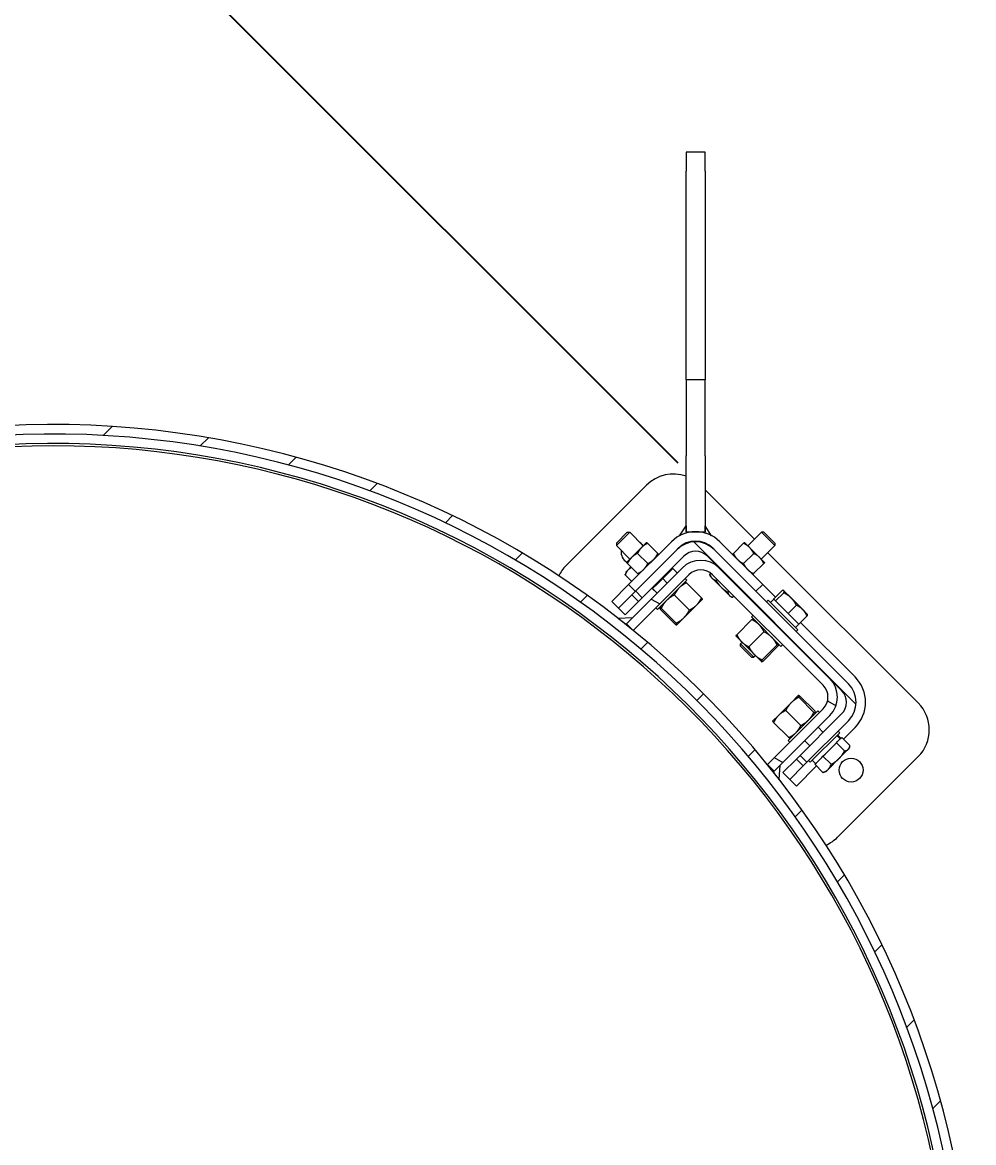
# Model space of a CAD drawing. Header units: inches. Extents: x 20 to 536, y 8 to 344.
# Drawn here: x 270.09 to 295.16, y 245.1 to 274.63 of the extents above; entities that cross this region are included whole.
import ezdxf

# ---------------------------------------------------------------- set-up
doc = ezdxf.new("R2010")
doc.units = ezdxf.units.IN
doc.header["$LTSCALE"] = 16
doc.header["$MEASUREMENT"] = 0
for name, color, linetype, lineweight in [('Dimension (ANSI)', 7, 'Continuous', 25), ('Hatch', 7, 'Continuous', 18), ('Visible', 7, 'Continuous', 18)]:
    doc.layers.add(name, color=color, linetype=linetype, lineweight=lineweight)
doc.styles.add('MEMCOR Medium', font='arial.ttf')
doc.dimstyles.new('Default (ANSI)', dxfattribs={"dimscale": 16, "dimtxt": 0.15, "dimasz": 0.098425, "dimexe": 0.125, "dimexo": 0.0625, "dimgap": 0.031496, "dimtad": 0, "dimtih": 1, "dimtoh": 1, "dimdec": 4, "dimrnd": 1e-08, "dimzin": 3, "dimdsep": 46, "dimlunit": 5, "dimtxsty": 'MEMCOR Medium', "dimcen": 0.09, "dimdle": 0.393701, "dimclrd": 256, "dimclre": 256, "dimclrt": 256, "dimadec": 0, "dimazin": 1, "dimtfac": 0.8, "dimtofl": 0, "dimtmove": 0, "dimatfit": 3, "dimfxl": 1, "dimfrac": 1, "dimtolj": 1, "dimtzin": 4, "dimlwd": -1, "dimlwe": -1, "dimarcsym": 0})

# ---------------------------------------------------------------- blocks, each defined once
blk = doc.blocks.new('*D29')
at = {"layer": 'Defpoints', "color": 0, "transparency": 16777216}
for p in [(288.082, 262.301), (219.33, 251.64), (248.104, 222.866)]:
    blk.add_point(p, dxfattribs=at)
at = {"layer": 'Dimension (ANSI)', "transparency": 16777216}
for p, q in [((287.375, 263.008), (257.622, 292.761)), ((257.922, 290.233), (243.693, 276.004)), ((220.443, 252.754), (234.672, 266.983)), ((247.397, 223.573), (217.915, 253.055))]:
    blk.add_line(p, q, dxfattribs=at)
for points in [[(257.737, 290.419), (258.108, 290.047), (259.036, 291.347)], [(220.258, 252.939), (220.629, 252.568), (219.33, 251.64)]]:
    blk.add_solid(points, dxfattribs=at)
at = {"layer": 'Dimension (ANSI)', "transparency": 16777216, "char_height": 2.4, "attachment_point": 5, "style": 'MEMCOR Medium'}
for s, insert in [('\\A1; 56{\\H0.8x;\\S1#8;} in', (239.183, 273.962)), ('\\A1;[1426.3 mm]', (239.183, 269.451))]:
    blk.add_mtext(s, dxfattribs=dict(at, insert=insert))

msp = doc.modelspace()

# ---------------------------------------------------------------- hatches: boundary and pattern name
at = {"layer": 'Hatch'}
h = msp.add_hatch(dxfattribs=at)
h.set_pattern_fill('ANSI31', color=256, scale=16, style=0)
edge = h.paths.add_edge_path()
edge.add_spline(control_points=[(295.089787, 239.776114), (295.058151, 239.744394), (295.026422, 239.712766), (294.96284, 239.649761), (294.930988, 239.618384), (294.899043, 239.587101)], knot_values=[-0.682075875, -0.682075875, -0.682075875, -0.682075875, -0.340702201, -0.340702201, 0, 0, 0, 0], degree=3, periodic=0)
edge.add_ellipse((270.90008, 239.776117), major_axis=(-0.189016, -23.998963), ratio=1, start_angle=19.9222048, end_angle=90, ccw=False)
edge.add_line((278.899877, 217.148938), (278.899877, 216.883944))
edge.add_ellipse((270.90008, 239.776117), major_axis=(22.892172, 7.999797), ratio=1, start_angle=270, end_angle=270.6114045)
edge.add_ellipse((270.90008, 239.776117), major_axis=(22.805504, 8.243619), ratio=1, start_angle=270, end_angle=288.0241104)
edge.add_ellipse((270.90008, 239.776117), major_axis=(19.135639, 14.89549), ratio=1, start_angle=270, end_angle=270.5906879)
edge.add_ellipse((270.90008, 239.776117), major_axis=(18.98106, 15.091973), ratio=1, start_angle=270, end_angle=283.0230921)
edge.add_ellipse((270.90008, 239.776117), major_axis=(15.091973, 18.98106), ratio=1, start_angle=270, end_angle=270.5906879)
edge.add_ellipse((270.90008, 239.776117), major_axis=(14.89549, 19.135639), ratio=1, start_angle=270, end_angle=307.8977611)
edge.add_line((295.149787, 239.776114), (295.089787, 239.776114))
edge = h.paths.add_edge_path()
edge.add_spline(control_points=[(294.899043, 239.965132), (294.930988, 239.933849), (294.96284, 239.902472), (295.026422, 239.839467), (295.058151, 239.807839), (295.089787, 239.776119)], knot_values=[-0.682075897, -0.682075897, -0.682075897, -0.682075897, -0.341373686, -0.341373686, 0, 0, 0, 0], degree=3, periodic=0)
edge.add_line((295.089787, 239.776119), (295.149787, 239.776119))
edge.add_ellipse((270.90008, 239.776117), major_axis=(-0.000002, 24.249707), ratio=1, start_angle=270, end_angle=307.8977611)
edge.add_ellipse((270.90008, 239.776117), major_axis=(-14.89549, 19.135639), ratio=1, start_angle=270, end_angle=270.5906879)
edge.add_ellipse((270.90008, 239.776117), major_axis=(-15.091973, 18.98106), ratio=1, start_angle=270, end_angle=283.0230921)
edge.add_ellipse((270.90008, 239.776117), major_axis=(-18.98106, 15.091973), ratio=1, start_angle=270, end_angle=270.5906879)
edge.add_ellipse((270.90008, 239.776117), major_axis=(-19.135639, 14.89549), ratio=1, start_angle=270, end_angle=345.7955322)
edge.add_ellipse((270.90008, 239.776117), major_axis=(-19.135639, -14.89549), ratio=1, start_angle=270, end_angle=270.5906879)
edge.add_ellipse((270.90008, 239.776117), major_axis=(-18.98106, -15.091973), ratio=1, start_angle=270, end_angle=283.0230921)
edge.add_ellipse((270.90008, 239.776117), major_axis=(-18.98106, 15.091973), ratio=1, start_angle=0, end_angle=0.5906879)
edge.add_ellipse((270.90008, 239.776117), major_axis=(-14.89549, -19.135639), ratio=1, start_angle=270, end_angle=345.7955322)
edge.add_ellipse((270.90008, 239.776117), major_axis=(14.89549, -19.135639), ratio=1, start_angle=270, end_angle=270.5906879)
edge.add_ellipse((270.90008, 239.776117), major_axis=(15.091973, -18.98106), ratio=1, start_angle=270, end_angle=283.0230921)
edge.add_ellipse((270.90008, 239.776117), major_axis=(18.98106, -15.091973), ratio=1, start_angle=270, end_angle=270.5906879)
edge.add_ellipse((270.90008, 239.776117), major_axis=(19.135639, -14.89549), ratio=1, start_angle=270, end_angle=288.0241104)
edge.add_ellipse((270.90008, 239.776117), major_axis=(22.805504, -8.243619), ratio=1, start_angle=270, end_angle=270.6114045)
edge.add_line((262.900283, 216.883944), (262.900283, 217.148938))
edge.add_ellipse((270.90008, 239.776117), major_axis=(-22.627178, 7.999797), ratio=1, start_angle=199.9222048, end_angle=450, ccw=False)
h = msp.add_hatch(dxfattribs=at)
h.set_pattern_fill('ANSI31', color=256, scale=16, angle=90.0002, style=0)
edge = h.paths.add_edge_path()
edge.add_line((291.68072, 256.396556), (290.488039, 255.203874))
edge.add_line((290.488039, 255.203874), (290.664816, 255.027098))
edge.add_line((290.664816, 255.027098), (291.857497, 256.219779))
edge.add_ellipse((291.369593, 256.707683), major_axis=(0.487904, 0.487904), ratio=1, start_angle=270, end_angle=360)
edge.add_line((291.857497, 257.195587), (288.31955, 260.733534))
edge.add_ellipse((287.831646, 260.24563), major_axis=(-0.487904, 0.487904), ratio=1, start_angle=270, end_angle=360)
edge.add_line((287.343743, 260.733534), (286.151061, 259.540852))
edge.add_line((286.151061, 259.540852), (286.327838, 259.364075))
edge.add_line((286.327838, 259.364075), (287.520519, 260.556757))
edge.add_ellipse((287.831646, 260.24563), major_axis=(0.311127, 0.311127), ratio=1, start_angle=0, end_angle=90, ccw=False)
edge.add_line((288.142773, 260.556757), (288.455107, 260.244423))
edge.add_line((288.455107, 260.244423), (291.368387, 257.331143))
edge.add_line((291.368387, 257.331143), (291.68072, 257.01881))
edge.add_ellipse((291.369593, 256.707683), major_axis=(0.311127, -0.311127), ratio=1, start_angle=0, end_angle=90, ccw=False)
h = msp.add_hatch(dxfattribs=at)
h.set_pattern_fill('ANSI31', color=256, scale=16, angle=105.0002, style=0)
edge = h.paths.add_edge_path()
edge.add_line((289.723613, 255.064115), (289.900389, 254.887339))
edge.add_line((289.900389, 254.887339), (290.057917, 255.044866))
edge.add_line((290.057917, 255.044866), (291.368387, 256.355336))
edge.add_ellipse((290.880483, 256.84324), major_axis=(0.487904, 0.487904), ratio=1, start_angle=270, end_angle=360)
edge.add_line((291.368387, 257.331143), (288.455107, 260.244423))
edge.add_ellipse((287.967203, 259.75652), major_axis=(-0.487904, 0.487904), ratio=1, start_angle=270, end_angle=360)
edge.add_line((287.479299, 260.244423), (286.168829, 258.933953))
edge.add_line((286.168829, 258.933953), (286.011302, 258.776426))
edge.add_line((286.011302, 258.776426), (286.188079, 258.599649))
edge.add_line((286.188079, 258.599649), (287.656076, 260.067647))
edge.add_ellipse((287.967203, 259.75652), major_axis=(0.311127, 0.311127), ratio=1, start_angle=0, end_angle=90, ccw=False)
edge.add_line((288.27833, 260.067647), (291.19161, 257.154367))
edge.add_ellipse((290.880483, 256.84324), major_axis=(0.311127, -0.311127), ratio=1, start_angle=0, end_angle=90, ccw=False)
edge.add_line((291.19161, 256.532113), (289.723613, 255.064115))
h = msp.add_hatch(dxfattribs=at)
h.set_pattern_fill('ANSI31', color=256, scale=16, angle=-15, style=0)
edge = h.paths.add_edge_path()
edge.add_line((278.899877, 216.883944), (278.899877, 216.786117))
edge.add_line((278.899877, 216.786117), (278.899877, 216.625588))
edge.add_spline(control_points=[(278.899877, 216.625588), (278.960747, 216.711817), (279.021815, 216.798116), (279.10309, 216.913109), (279.123405, 216.941863), (279.143699, 216.970612)], knot_values=[-1.073112656, -1.073112656, -1.073112656, -1.073112656, -0.268149888, -0.268149888, 0, 0, 0, 0], degree=3, periodic=0)
edge.add_ellipse((270.90008, 239.776117), major_axis=(-22.805504, -8.243619), ratio=1, start_angle=89.3885955, end_angle=90, ccw=False)
edge = h.paths.add_edge_path()
edge.add_spline(control_points=[(262.656461, 216.970612), (262.676616, 216.941891), (262.696911, 216.913122), (262.737524, 216.855703), (262.774289, 216.803858), (262.819103, 216.740663), (262.859836, 216.683226), (262.900283, 216.625588)], knot_values=[-0.643823681, -0.643823681, -0.643823681, -0.643823681, -0.590339543, -0.590339543, -0.536552188, -0.536552188, 0, 0, 0, 0], degree=3, periodic=0)
edge.add_line((262.900283, 216.625588), (262.900283, 216.786117))
edge.add_line((262.900283, 216.786117), (262.900283, 216.883944))
edge.add_ellipse((270.90008, 239.776117), major_axis=(-22.892172, 7.999797), ratio=1, start_angle=89.3885955, end_angle=90, ccw=False)
edge = h.paths.add_edge_path()
edge.add_line((251.742243, 224.507367), (251.899771, 224.664894))
edge.add_line((251.899771, 224.664894), (251.91902, 224.684144))
edge.add_ellipse((270.90008, 239.776117), major_axis=(-15.091973, 18.98106), ratio=1, start_angle=89.4093121, end_angle=90, ccw=False)
edge.add_line((251.764441, 224.880627), (251.742243, 224.507367))
edge = h.paths.add_edge_path()
edge.add_ellipse((270.90008, 239.776117), major_axis=(-14.89549, -19.135639), ratio=1, start_angle=89.4093121, end_angle=90)
edge.add_line((290.035719, 224.880627), (290.057917, 224.507367))
edge.add_line((290.057917, 224.507367), (289.900389, 224.664894))
edge.add_line((289.900389, 224.664894), (289.88114, 224.684144))
edge = h.paths.add_edge_path()
edge.add_line((255.63133, 258.933953), (255.788858, 258.776426))
edge.add_line((255.788858, 258.776426), (255.808107, 258.757177))
edge.add_ellipse((270.90008, 239.776117), major_axis=(18.98106, 15.091973), ratio=1, start_angle=89.4093121, end_angle=90, ccw=False)
edge.add_line((256.00459, 258.911755), (255.63133, 258.933953))
edge = h.paths.add_edge_path()
edge.add_ellipse((270.90008, 239.776117), major_axis=(-19.135639, 14.89549), ratio=1, start_angle=89.4093121, end_angle=90)
edge.add_line((256.00459, 220.640478), (255.63133, 220.61828))
edge.add_line((255.63133, 220.61828), (255.788858, 220.775807))
edge.add_line((255.788858, 220.775807), (255.808107, 220.795056))
edge = h.paths.add_edge_path()
edge.add_line((290.057917, 255.044866), (289.900389, 254.887339))
edge.add_line((289.900389, 254.887339), (289.88114, 254.868089))
edge.add_ellipse((270.90008, 239.776117), major_axis=(15.091973, -18.98106), ratio=1, start_angle=89.4093121, end_angle=90, ccw=False)
edge.add_line((290.035719, 254.671607), (290.057917, 255.044866))
edge = h.paths.add_edge_path()
edge.add_ellipse((270.90008, 239.776117), major_axis=(14.89549, 19.135639), ratio=1, start_angle=89.4093121, end_angle=90)
edge.add_line((251.764441, 254.671607), (251.742243, 255.044866))
edge.add_line((251.742243, 255.044866), (251.899771, 254.887339))
edge.add_line((251.899771, 254.887339), (251.91902, 254.868089))
edge = h.paths.add_edge_path()
edge.add_line((285.992053, 258.757177), (286.011302, 258.776426))
edge.add_line((286.011302, 258.776426), (286.168829, 258.933953))
edge.add_line((286.168829, 258.933953), (285.79557, 258.911755))
edge.add_ellipse((270.90008, 239.776117), major_axis=(19.135639, -14.89549), ratio=1, start_angle=89.4093121, end_angle=90, ccw=False)
edge = h.paths.add_edge_path()
edge.add_line((286.168829, 220.61828), (286.011302, 220.775807))
edge.add_line((286.011302, 220.775807), (285.992053, 220.795056))
edge.add_ellipse((270.90008, 239.776117), major_axis=(-18.98106, -15.091973), ratio=1, start_angle=89.4093121, end_angle=90, ccw=False)
edge.add_line((285.79557, 220.640478), (286.168829, 220.61828))

# ---------------------------------------------------------------- linework, layer by layer
at = {"layer": 'Visible'}
for p, q in [((287.581646, 271.202199), (287.581646, 270.702199)), ((288.081646, 271.202199), (287.581646, 271.202199)), ((288.081646, 270.702199), (288.081646, 271.202199)), ((287.581646, 265.702199), (287.581646, 270.702199)), ((288.081646, 270.702199), (288.081646, 265.702199)), ((287.581646, 265.202199), (287.581646, 265.702199)), ((288.081646, 265.702199), (288.081646, 265.202199)), ((287.581646, 265.202199), (287.581646, 263.202199)), ((288.081646, 265.202199), (287.581646, 265.202199)), ((288.081646, 263.202199), (288.081646, 265.202199)), ((287.581646, 261.202199), (287.581646, 263.202199)), ((288.081646, 263.202199), (288.081646, 261.202199)), ((284.418734, 260.306856), (286.540054, 262.428177)), ((288.081646, 262.300798), (289.38021, 261.002234)), ((287.407931, 261.096217), (287.581646, 261.354279)), ((287.581646, 261.354279), (287.581646, 261.166779)), ((288.255362, 261.096217), (288.081646, 261.354279)), ((288.081646, 261.166779), (288.081646, 261.354279)), ((285.743691, 260.901249), (286.030515, 261.188072)), ((286.097251, 261.188066), (285.743697, 260.834513)), ((286.030515, 261.188072), (286.097251, 261.188066)), ((286.454202, 260.831114), (286.097251, 261.188066)), ((287.581646, 261.202199), (288.081646, 261.202199)), ((289.20909, 260.831114), (289.566042, 261.188066)), ((289.632778, 261.188072), (289.566042, 261.188066)), ((289.919596, 260.834513), (289.566042, 261.188066)), ((289.632778, 261.188072), (289.919602, 260.901249)), ((285.743691, 260.901249), (285.743697, 260.834513)), ((286.100649, 260.477561), (285.743697, 260.834513)), ((287.19525, 260.938595), (286.063879, 259.807224)), ((286.410008, 260.78692), (286.144843, 260.521755)), ((287.343743, 260.733534), (286.151061, 259.540852)), ((286.542591, 260.919503), (286.410008, 260.78692)), ((286.566274, 260.895819), (286.835691, 260.626402)), ((286.860491, 260.603836), (286.6889, 260.775427)), ((287.343743, 260.733534), (287.372027, 260.761818)), ((288.291266, 260.761818), (288.31955, 260.733534)), ((291.857497, 257.195587), (288.31955, 260.733534)), ((289.599413, 259.807224), (288.468042, 260.938595)), ((289.097018, 260.895819), (288.827602, 260.626402)), ((289.253284, 260.78692), (289.120702, 260.919503)), ((289.51845, 260.521755), (289.253284, 260.78692)), ((289.562644, 260.477561), (289.919596, 260.834513)), ((289.919602, 260.901249), (289.919596, 260.834513)), ((286.144843, 260.521755), (286.012261, 260.389173)), ((286.301109, 260.630654), (286.570526, 260.361237)), ((286.327838, 259.364075), (287.520519, 260.556757)), ((288.142773, 260.556757), (291.68072, 257.01881)), ((289.362183, 260.630654), (289.092767, 260.361237)), ((289.651032, 260.389173), (289.51845, 260.521755)), ((289.733764, 260.648681), (293.695975, 256.68647)), ((285.995782, 260.13757), (285.98164, 260.084793)), ((286.050114, 260.191902), (285.995782, 260.13757)), ((287.479299, 260.244423), (286.011302, 258.776426)), ((286.035944, 260.365489), (286.305361, 260.096072)), ((286.129823, 260.271611), (286.050114, 260.191902)), ((287.098026, 260.098903), (287.230608, 260.231485)), ((287.230608, 260.231485), (287.212928, 260.249166)), ((287.230608, 260.231485), (287.348485, 260.113609)), ((288.450342, 260.249142), (288.450365, 260.249166)), ((291.368387, 257.331143), (288.455107, 260.244423)), ((289.627348, 260.365489), (289.357932, 260.096072)), ((286.148235, 259.891579), (285.976644, 260.06317)), ((286.188079, 258.599649), (287.656076, 260.067647)), ((286.700278, 259.701155), (286.832861, 259.833737)), ((286.825048, 259.147534), (287.604536, 259.927022)), ((286.832861, 259.833737), (286.965443, 259.96632)), ((286.965443, 259.96632), (287.098026, 260.098903)), ((286.965443, 259.96632), (287.08332, 259.848444)), ((287.548858, 259.871345), (287.550141, 259.871688)), ((287.604536, 259.927022), (287.559994, 259.971564)), ((287.591317, 259.854128), (287.988199, 259.457246)), ((288.229732, 260.109618), (288.205108, 260.084993)), ((288.221966, 260.020767), (288.208484, 260.071083)), ((288.221966, 260.020767), (288.265262, 259.977472)), ((288.265262, 259.977472), (288.501954, 259.74078)), ((288.27833, 260.067647), (291.19161, 257.154367)), ((288.400721, 259.945256), (288.372783, 259.917318)), ((286.063879, 259.807224), (285.620731, 259.364075)), ((286.151061, 259.540852), (285.797508, 259.187299)), ((286.063879, 259.807224), (286.240656, 259.630447)), ((286.151061, 259.540852), (286.327838, 259.364075)), ((286.68114, 259.717377), (286.816697, 259.58182)), ((286.700278, 259.701155), (286.682598, 259.718835)), ((286.700278, 259.701155), (286.818155, 259.583279)), ((288.501954, 259.74078), (288.723823, 259.518911)), ((288.706429, 259.639548), (288.678491, 259.61161)), ((289.599413, 259.807224), (289.422637, 259.630447)), ((289.933947, 259.47269), (289.599413, 259.807224)), ((289.8901, 259.428844), (290.105538, 259.644281)), ((289.940206, 259.378739), (290.155643, 259.594176)), ((290.155163, 259.649918), (290.15029, 259.651223)), ((290.158221, 259.646859), (290.155163, 259.649918)), ((290.348951, 259.45613), (290.158221, 259.646859)), ((285.620731, 259.364075), (285.797508, 259.187299)), ((286.327838, 259.364075), (285.974284, 259.010522)), ((287.271494, 259.534305), (287.668376, 259.137423)), ((287.52487, 258.934242), (287.858125, 259.267497)), ((287.858125, 259.267497), (288.005415, 259.414787)), ((288.005415, 259.414787), (288.005759, 259.41607)), ((288.723823, 259.518911), (288.752297, 259.490437)), ((288.752297, 259.490437), (288.802612, 259.476955)), ((288.844461, 259.501516), (288.816523, 259.473578)), ((289.69878, 259.354304), (289.743322, 259.398846)), ((289.743322, 259.398846), (290.52281, 258.619358)), ((289.803236, 259.338932), (289.891625, 259.42732)), ((289.891625, 259.42732), (289.8901, 259.428844)), ((289.891625, 259.42732), (289.93255, 259.386395)), ((289.940206, 259.378739), (289.93255, 259.386395)), ((289.990835, 259.328109), (289.940206, 259.378739)), ((289.990835, 259.328109), (290.22093, 259.098014)), ((290.27156, 259.047385), (290.486997, 259.262822)), ((290.655252, 259.149829), (290.348951, 259.45613)), ((285.974284, 259.010522), (285.797508, 259.187299)), ((286.825048, 259.147534), (286.780506, 259.192077)), ((286.880726, 259.203212), (286.880382, 259.20193)), ((286.897942, 259.160754), (287.294824, 258.763872)), ((286.924807, 259.187618), (287.321689, 258.790736)), ((289.345226, 259.000751), (289.300684, 258.956208)), ((290.080172, 258.176721), (289.300684, 258.956208)), ((290.27156, 259.047385), (290.22093, 259.098014)), ((290.314533, 259.004412), (290.27156, 259.047385)), ((290.314533, 259.004412), (290.509834, 258.80911)), ((290.552808, 258.766137), (290.768245, 258.981574)), ((290.773881, 259.031199), (290.655252, 259.149829)), ((290.773881, 259.031199), (290.775187, 259.026327)), ((286.168829, 258.933953), (285.79557, 258.911755)), ((285.992053, 258.757177), (286.168829, 258.933953)), ((286.011302, 258.776426), (286.188079, 258.599649)), ((287.337283, 258.746655), (287.336001, 258.746311)), ((287.337283, 258.746655), (287.338094, 258.747466)), ((287.338094, 258.747466), (287.52487, 258.934242)), ((288.917021, 258.486432), (289.313903, 258.883314)), ((289.356362, 258.900531), (289.355079, 258.900874)), ((290.466361, 258.675807), (290.55475, 258.764195)), ((290.552808, 258.766137), (290.509834, 258.80911)), ((290.552808, 258.766137), (290.55475, 258.764195)), ((292.034274, 257.372363), (290.596654, 258.809983)), ((288.899805, 258.443974), (288.899461, 258.445256)), ((288.899805, 258.443974), (289.047095, 258.296683)), ((289.236844, 258.166609), (289.633726, 258.563491)), ((290.478267, 258.574816), (290.52281, 258.619358)), ((289.016403, 258.181222), (289.016405, 258.245995)), ((289.305185, 257.892439), (289.016403, 258.181222)), ((289.057094, 258.286684), (289.016405, 258.245995)), ((289.016405, 258.245995), (289.369959, 257.892442)), ((289.047095, 258.296683), (289.38035, 257.963428)), ((289.583531, 257.819922), (289.980413, 258.216804)), ((289.610396, 257.793058), (290.007278, 258.18994)), ((290.024494, 258.232398), (290.024838, 258.231116)), ((290.124714, 258.221263), (290.080172, 258.176721)), ((289.305185, 257.892439), (289.369959, 257.892442)), ((289.410648, 257.933131), (289.369959, 257.892442)), ((289.38035, 257.963428), (289.567126, 257.776652)), ((289.567126, 257.776652), (289.567937, 257.775841)), ((289.567937, 257.775841), (289.56922, 257.775498)), ((290.538128, 256.880829), (290.350611, 256.693313)), ((290.539002, 256.881704), (290.538128, 256.880829)), ((290.539002, 256.881704), (290.540385, 256.882074)), ((290.350611, 256.693313), (290.01742, 256.360121)), ((290.9509, 256.440162), (290.554018, 256.837044)), ((290.978794, 256.468057), (290.581912, 256.864938)), ((291.19161, 256.532113), (289.723613, 255.064115)), ((290.01742, 256.360121), (289.87087, 256.213571)), ((289.900389, 254.887339), (291.368387, 256.355336)), ((290.603762, 256.093024), (290.20688, 256.489906)), ((290.271749, 255.701336), (291.051237, 256.480824)), ((291.68072, 256.396556), (290.488039, 255.203874)), ((290.995559, 256.425146), (290.99593, 256.42653)), ((291.095779, 256.436282), (291.051237, 256.480824)), ((289.87087, 256.213571), (289.870499, 256.212188)), ((290.284517, 255.773779), (289.887635, 256.170661)), ((290.664816, 255.027098), (291.857497, 256.219779)), ((291.195146, 255.910981), (291.059589, 256.046538)), ((291.726422, 255.735151), (292.034274, 256.043003)), ((290.316291, 255.656794), (290.271749, 255.701336)), ((290.327427, 255.757014), (290.326044, 255.756643)), ((291.629432, 255.90263), (290.849944, 255.123142)), ((291.641584, 255.738005), (291.553196, 255.826394)), ((291.641584, 255.738005), (291.564674, 255.661096)), ((291.660818, 255.75724), (291.57243, 255.845628)), ((291.661372, 255.757793), (291.572983, 255.846181)), ((291.58489, 255.947172), (291.629432, 255.90263)), ((291.641584, 255.738005), (291.65625, 255.752671)), ((291.65625, 255.752671), (291.660818, 255.75724)), ((291.661312, 255.757733), (291.660818, 255.75724)), ((291.661312, 255.757733), (291.682576, 255.778997)), ((291.682576, 255.778997), (291.898013, 255.56356)), ((290.841592, 255.557428), (290.706035, 255.692985)), ((291.489244, 255.585666), (291.243076, 255.339498)), ((291.489244, 255.585666), (291.54341, 255.639832)), ((291.54341, 255.639832), (291.564674, 255.661096)), ((291.54341, 255.639832), (291.758848, 255.424395)), ((291.609228, 255.219514), (291.856061, 255.466347)), ((291.856061, 255.466347), (291.880503, 255.490789)), ((291.880503, 255.490789), (291.89172, 255.53265)), ((290.134485, 254.850321), (290.488039, 255.203874)), ((290.488039, 255.203874), (290.664816, 255.027098)), ((290.805402, 255.167684), (290.849944, 255.123142)), ((290.994781, 255.091202), (290.906392, 255.17959)), ((291.156008, 255.252429), (291.006478, 255.102899)), ((291.156008, 255.252429), (291.18891, 255.285332)), ((291.18891, 255.285332), (291.243076, 255.339498)), ((291.18891, 255.285332), (291.404348, 255.069895)), ((291.324311, 254.934596), (291.609228, 255.219514)), ((293.695975, 255.272256), (291.574654, 253.150936)), ((289.723613, 255.064115), (289.900389, 254.887339)), ((290.057917, 255.044866), (289.88114, 254.868089)), ((290.035719, 254.671607), (290.057917, 255.044866)), ((290.134485, 254.850321), (290.311262, 254.673544)), ((290.311262, 254.673544), (290.664816, 255.027098)), ((290.488039, 254.496768), (291.017422, 255.026151)), ((290.973576, 255.069997), (291.006478, 255.102899)), ((290.973576, 255.069997), (291.189013, 254.85456)), ((291.261785, 254.87207), (291.219924, 254.860854)), ((291.261785, 254.87207), (291.324311, 254.934596)), ((290.488039, 254.496768), (290.311262, 254.673544))]:
    msp.add_line(p, q, dxfattribs=at)
msp.add_circle((291.928208, 254.918703), 0.315, dxfattribs=at)
for centre, radius, start, end in [((270.90008, 239.776117), 24.249707, 0.000005, 250.7377488), ((270.90008, 239.776117), 23.999707, 0.4512519, 250.5290471), ((270.90008, 239.776117), 23.749707, 0.4512519, 253.7422194), ((270.90008, 239.776117), 23.69, 285.7550294, 254.2449706), ((287.247161, 261.72107), 1, 70.458746, 135), ((287.831646, 260.302199), 0.9, 45, 135), ((287.831646, 260.302199), 0.9, 106.1276202, 118.0859338), ((287.831646, 260.302199), 0.9, 61.9140662, 73.8723798), ((286.186501, 260.66041), 0.315, 34.7778206, 55.2221794), ((287.831646, 260.24563), 0.69, 45, 135), ((287.831646, 260.302199), 0.65, 45, 135), ((286.186501, 260.66041), 0.315, 172.0976018, 237.5761797), ((287.967203, 259.75652), 0.69, 45, 135), ((287.831646, 260.24563), 0.44, 45, 135), ((285.12584, 259.59975), 1, 135, 154.1293293), ((287.967203, 259.75652), 0.44, 45, 135), ((270.90008, 239.776117), 24.249707, 51.511546, 52.1022339), ((290.880483, 256.84324), 0.69, 315, 45), ((291.369593, 256.707683), 0.69, 315, 45), ((291.369593, 256.707683), 0.94, 315, 45), ((290.880483, 256.84324), 0.44, 315, 45), ((291.369593, 256.707683), 0.44, 315, 45), ((292.988868, 255.979363), 1, 315, 45), ((270.90008, 239.776117), 24.249707, 37.8977661, 38.488454), ((290.867548, 253.858043), 1, 293.4422918, 315)]:
    msp.add_arc(centre, radius, start, end, dxfattribs=at)
for points, weights in [([(286.410008, 260.78692), (286.348476, 260.725388), (286.301109, 260.630654)], [1, 1.0379548493, 1]), ([(286.566274, 260.895819), (286.47154, 260.848452), (286.410008, 260.78692)], [1, 1.0379548493, 1]), ([(286.542591, 260.919503), (286.542591, 260.919503), (286.566274, 260.895819)], [1, 1.0379548493, 1]), ([(286.6889, 260.775427), (286.687966, 260.775242), (286.68704, 260.775054)], [1.01001874936, 1.01045388896, 1.0108758664]), ([(289.097018, 260.895819), (289.120702, 260.919503), (289.120702, 260.919503)], [1, 1.0379548493, 1]), ([(289.253284, 260.78692), (289.191753, 260.848452), (289.097018, 260.895819)], [1, 1.0379548493, 1]), ([(289.362183, 260.630654), (289.314816, 260.725388), (289.253284, 260.78692)], [1, 1.0379548493, 1]), ([(286.144843, 260.521755), (286.083311, 260.460223), (286.035944, 260.365489)], [1, 1.0379548493, 1]), ([(286.301109, 260.630654), (286.206375, 260.583287), (286.144843, 260.521755)], [1, 1.0379548493, 1]), ([(286.570526, 260.361237), (286.66526, 260.408605), (286.726792, 260.470136)], [1, 1.0379548493, 1]), ([(286.726792, 260.470136), (286.788324, 260.531668), (286.835691, 260.626402)], [1, 1.0379548493, 1]), ([(286.835691, 260.626402), (286.859374, 260.602719), (286.859374, 260.602719)], [1, 1.0379548493, 1]), ([(288.803918, 260.602719), (288.803918, 260.602719), (288.827602, 260.626402)], [1, 1.0379548493, 1]), ([(288.827602, 260.626402), (288.874969, 260.531668), (288.936501, 260.470136)], [1, 1.0379548493, 1]), ([(288.936501, 260.470136), (288.998032, 260.408605), (289.092767, 260.361237)], [1, 1.0379548493, 1]), ([(289.51845, 260.521755), (289.456918, 260.583287), (289.362183, 260.630654)], [1, 1.0379548493, 1]), ([(289.627348, 260.365489), (289.579981, 260.460223), (289.51845, 260.521755)], [1, 1.0379548493, 1]), ([(286.050114, 260.191902), (286.003193, 260.144981), (285.976644, 260.06317)], [1, 1.04314139574, 1.01001874936]), ([(286.035944, 260.365489), (286.012261, 260.389173), (286.012261, 260.389173)], [1, 1.0379548493, 1]), ([(286.147455, 260.253978), (286.088094, 260.229882), (286.050114, 260.191902)], [1.02011559912, 1.03463507916, 1]), ([(286.305361, 260.096072), (286.400095, 260.14344), (286.461627, 260.204971)], [1, 1.0379548493, 1]), ([(286.461627, 260.204971), (286.523159, 260.266503), (286.570526, 260.361237)], [1, 1.0379548493, 1]), ([(289.092767, 260.361237), (289.140134, 260.266503), (289.201666, 260.204971)], [1, 1.0379548493, 1]), ([(289.201666, 260.204971), (289.263197, 260.14344), (289.357932, 260.096072)], [1, 1.0379548493, 1]), ([(289.651032, 260.389173), (289.651032, 260.389173), (289.627348, 260.365489)], [1, 1.0379548493, 1]), ([(285.976644, 260.06317), (285.978886, 260.074512), (285.98164, 260.084793)], [1.01001874936, 1.01532757125, 1.01867725042]), ([(286.329044, 260.072389), (286.329044, 260.072389), (286.305361, 260.096072)], [1, 1.0379548493, 1]), ([(287.591317, 259.854128), (287.475783, 259.798269), (287.401568, 259.724054)], [1, 1.0379548493, 1]), ([(287.550141, 259.871688), (287.558796, 259.874007), (287.591317, 259.854128)], [1.00835685167, 1.03317429485, 1]), ([(288.208484, 260.071083), (288.206685, 260.077797), (288.205108, 260.084993)], [1.00771288784, 1.00435648424, 1]), ([(288.205108, 260.084993), (288.226353, 260.016381), (288.265262, 259.977472)], [1, 1.0379548493, 1]), ([(288.265262, 259.977472), (288.304171, 259.938563), (288.372783, 259.917318)], [1, 1.0379548493, 1]), ([(288.372783, 259.917318), (288.431014, 259.81172), (288.501954, 259.74078)], [1, 1.0379548493, 1]), ([(289.357932, 260.096072), (289.334248, 260.072389), (289.334248, 260.072389)], [1, 1.0379548493, 1]), ([(287.401568, 259.724054), (287.327353, 259.649839), (287.271494, 259.534305)], [1, 1.0379548493, 1]), ([(288.501954, 259.74078), (288.572893, 259.669841), (288.678491, 259.61161)], [1, 1.0379548493, 1]), ([(288.678491, 259.61161), (288.691793, 259.550941), (288.723823, 259.518911)], [1, 1.0379548493, 1]), ([(290.158221, 259.646859), (290.146594, 259.658486), (290.105538, 259.644281)], [1, 1.04314139574, 1.01001874936]), ([(290.155643, 259.594176), (290.169848, 259.635232), (290.158221, 259.646859)], [1.01001874936, 1.04314139574, 1]), ([(290.348951, 259.45613), (290.27206, 259.533021), (290.155643, 259.594176)], [1, 1.04314139574, 1.01001874936]), ([(287.068313, 259.390799), (286.987864, 259.31035), (286.924807, 259.187618)], [1, 1.0379548493, 1]), ([(287.271494, 259.534305), (287.148762, 259.471248), (287.068313, 259.390799)], [1, 1.0379548493, 1]), ([(287.668376, 259.137423), (287.78391, 259.193282), (287.858125, 259.267497)], [1, 1.0379548493, 1]), ([(287.858125, 259.267497), (287.93234, 259.341712), (287.988199, 259.457246)], [1, 1.0379548493, 1]), ([(287.988199, 259.457246), (288.008078, 259.424725), (288.005759, 259.41607)], [1, 1.03317429485, 1.00835685167]), ([(288.723823, 259.518911), (288.755854, 259.48688), (288.816523, 259.473578)], [1, 1.0379548493, 1]), ([(290.486997, 259.262822), (290.425842, 259.379239), (290.348951, 259.45613)], [1.01001874936, 1.04314139574, 1]), ([(290.655252, 259.149829), (290.589988, 259.215093), (290.486997, 259.262822)], [1, 1.04314139574, 1.01001874936]), ([(286.881537, 259.204023), (286.875303, 259.197789), (286.897942, 259.160754)], [1, 1.0379548493, 1]), ([(286.924807, 259.187618), (286.887771, 259.210257), (286.881537, 259.204023)], [1, 1.0379548493, 1]), ([(287.52487, 258.934242), (287.605319, 259.014691), (287.668376, 259.137423)], [1, 1.0379548493, 1]), ([(290.768245, 258.981574), (290.720515, 259.084565), (290.655252, 259.149829)], [1.01001874936, 1.04314139574, 1]), ([(290.775187, 259.026327), (290.778915, 259.012414), (290.768245, 258.981574)], [1.01703998005, 1.03469726123, 1.01001874936]), ([(287.294824, 258.763872), (287.33186, 258.741232), (287.338094, 258.747466)], [1, 1.0379548493, 1]), ([(287.321689, 258.790736), (287.444421, 258.853793), (287.52487, 258.934242)], [1, 1.0379548493, 1]), ([(287.338094, 258.747466), (287.344328, 258.7537), (287.321689, 258.790736)], [1, 1.0379548493, 1]), ([(289.313903, 258.883314), (289.346424, 258.903194), (289.355079, 258.900874)], [1, 1.03317429485, 1.00835685167]), ([(289.503652, 258.75324), (289.429437, 258.827455), (289.313903, 258.883314)], [1, 1.0379548493, 1]), ([(289.633726, 258.563491), (289.577867, 258.679025), (289.503652, 258.75324)], [1, 1.0379548493, 1]), ([(288.899461, 258.445256), (288.897142, 258.453911), (288.917021, 258.486432)], [1.00835685167, 1.03317429485, 1]), ([(288.917021, 258.486432), (288.97288, 258.370898), (289.047095, 258.296683)], [1, 1.0379548493, 1]), ([(289.836907, 258.419985), (289.756458, 258.500434), (289.633726, 258.563491)], [1, 1.0379548493, 1]), ([(289.980413, 258.216804), (289.917356, 258.339536), (289.836907, 258.419985)], [1, 1.0379548493, 1]), ([(289.047095, 258.296683), (289.12131, 258.222468), (289.236844, 258.166609)], [1, 1.0379548493, 1]), ([(289.236844, 258.166609), (289.299901, 258.043877), (289.38035, 257.963428)], [1, 1.0379548493, 1]), ([(290.023683, 258.233209), (290.017449, 258.239443), (289.980413, 258.216804)], [1, 1.0379548493, 1]), ([(290.007278, 258.18994), (290.029917, 258.226976), (290.023683, 258.233209)], [1, 1.0379548493, 1]), ([(289.38035, 257.963428), (289.460799, 257.882979), (289.583531, 257.819922)], [1, 1.0379548493, 1]), ([(289.583531, 257.819922), (289.560892, 257.782886), (289.567126, 257.776652)], [1, 1.0379548493, 1]), ([(289.567126, 257.776652), (289.57336, 257.770418), (289.610396, 257.793058)], [1, 1.0379548493, 1]), ([(290.538128, 256.880829), (290.531655, 256.874356), (290.554018, 256.837044)], [1, 1.0379548493, 1]), ([(290.581912, 256.864938), (290.544601, 256.887302), (290.538128, 256.880829)], [1, 1.0379548493, 1]), ([(290.350611, 256.693313), (290.270058, 256.612759), (290.20688, 256.489906)], [1, 1.0379548493, 1]), ([(290.554018, 256.837044), (290.431165, 256.773866), (290.350611, 256.693313)], [1, 1.0379548493, 1]), ([(290.01742, 256.360121), (289.943339, 256.28604), (289.887635, 256.170661)], [1, 1.0379548493, 1]), ([(290.20688, 256.489906), (290.091501, 256.434202), (290.01742, 256.360121)], [1, 1.0379548493, 1]), ([(290.807168, 256.236755), (290.887722, 256.317309), (290.9509, 256.440162)], [1, 1.0379548493, 1]), ([(290.9509, 256.440162), (290.988212, 256.417799), (290.994685, 256.424272)], [1, 1.0379548493, 1]), ([(290.994685, 256.424272), (291.001158, 256.430745), (290.978794, 256.468057)], [1, 1.0379548493, 1]), ([(289.887635, 256.170661), (289.868104, 256.203248), (289.870499, 256.212188)], [1, 1.03298964746, 1.00863132176]), ([(290.473977, 255.903564), (290.548058, 255.977645), (290.603762, 256.093024)], [1, 1.0379548493, 1]), ([(290.603762, 256.093024), (290.726615, 256.156202), (290.807168, 256.236755)], [1, 1.0379548493, 1]), ([(290.284517, 255.773779), (290.399896, 255.829483), (290.473977, 255.903564)], [1, 1.0379548493, 1]), ([(290.326044, 255.756643), (290.317104, 255.754248), (290.284517, 255.773779)], [1.00863132176, 1.03298964746, 1]), ([(291.609228, 255.219514), (291.69149, 255.301776), (291.758848, 255.424395)], [1, 1.04314139574, 1.01001874936]), ([(291.758848, 255.424395), (291.823768, 255.434053), (291.856061, 255.466347)], [1.01001874936, 1.04314139574, 1]), ([(291.856061, 255.466347), (291.888355, 255.49864), (291.898013, 255.56356)], [1, 1.04314139574, 1.01001874936]), ([(291.404348, 255.069895), (291.526966, 255.137252), (291.609228, 255.219514)], [1.01001874936, 1.04314139574, 1]), ([(291.189013, 254.85456), (291.274343, 254.884628), (291.324311, 254.934596)], [1.01001874936, 1.04314139574, 1]), ([(291.219924, 254.860854), (291.205704, 254.857043), (291.189013, 254.85456)], [1.02184119232, 1.01833204247, 1.01001874936]), ([(291.324311, 254.934596), (291.37428, 254.984565), (291.404348, 255.069895)], [1, 1.04314139574, 1.01001874936])]:
    msp.add_rational_spline(points, weights, degree=2, dxfattribs=at)

# ---------------------------------------------------------------- dimensions: what is measured, and where the dimension line sits
at = {"layer": 'Dimension (ANSI)'}
dim = msp.add_linear_dim(base=(219.329611, 251.640338), p1=(288.081646, 262.300798), p2=(248.104185, 222.865763), angle=225, text=' <> in\\X[1426.3 mm]', dimstyle='Default (ANSI)', override={"dimgap": 0.031496, "dimdec": 4, "dimpost": '', "dimtol": 0, "dimlim": 0, "dimtp": 0, "dimtm": 0, "dimtdec": 2, "dimatfit": 1}, dxfattribs=at)
dim.commit()
dim.dimension.update_dxf_attribs({"geometry": '*D29', "text_midpoint": (239.182735, 271.493462), "dimtype": 160})

doc.saveas('drawing.dxf')
